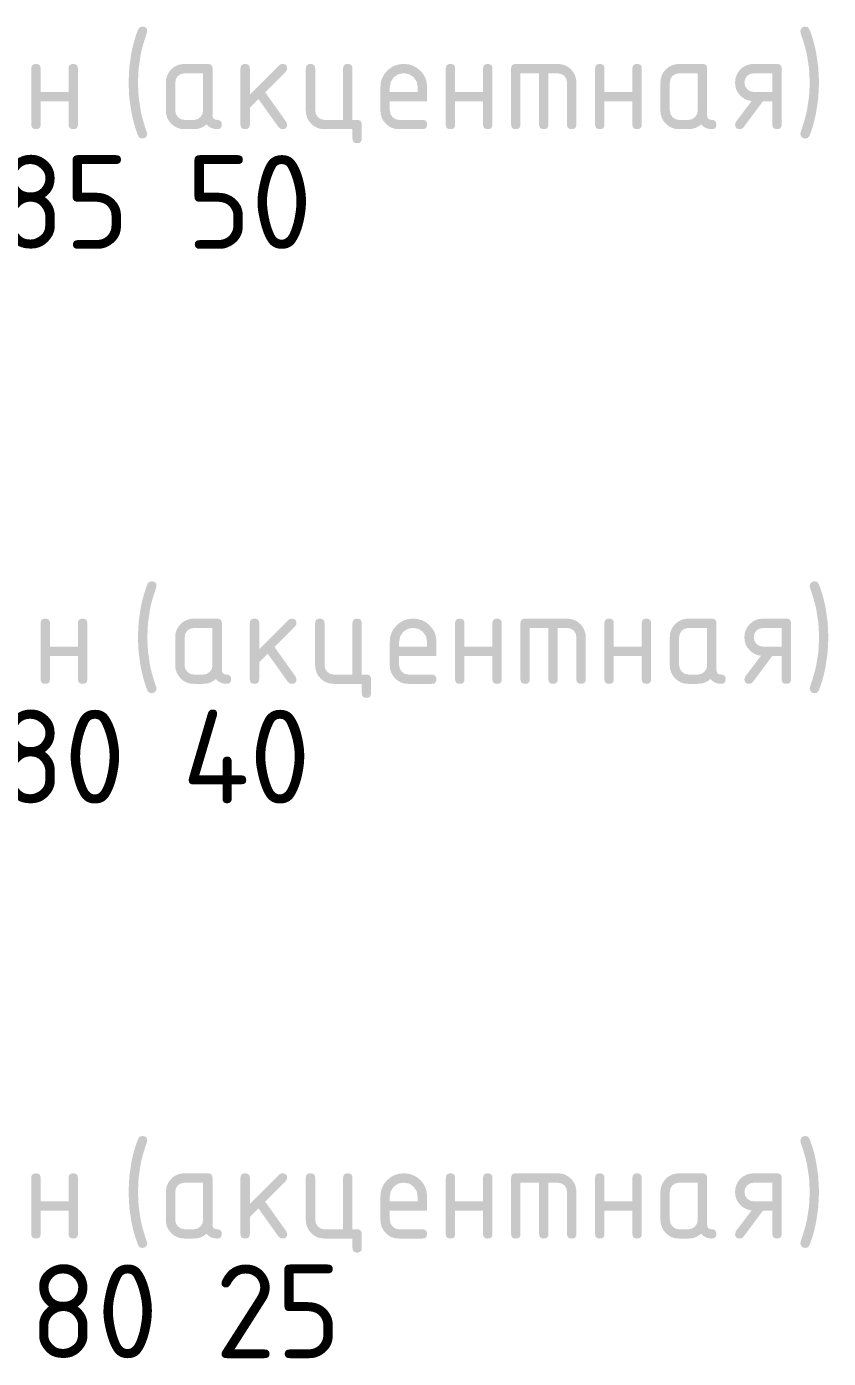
# Model space of a CAD drawing. Header units: millimetres. Extents: x 0 to 1189, y 0 to 841.
# Drawn here: x 1036.79 to 1062.83, y 566.24 to 609.45 of the extents above; entities that cross this region are included whole.
import ezdxf

# ---------------------------------------------------------------- set-up
doc = ezdxf.new("R2010")
doc.units = ezdxf.units.MM

msp = doc.modelspace()

# ---------------------------------------------------------------- hatches: boundary and pattern name
h = msp.add_hatch(color=7)
h.dxf.hatch_style = 2
h.paths.add_polyline_path([(1040.407595, 607.639239), (1040.42992, 607.182558), (1040.496892, 606.729183), (1040.528441, 606.582861), (1040.57234, 606.417264), (1040.628125, 606.231927), (1040.69533, 606.026383), (1040.708559, 605.971262), (1040.697741, 605.915245), (1040.661706, 605.865429), (1040.613543, 605.833045), (1040.555872, 605.822985), (1040.476015, 605.839315), (1040.424683, 605.890785), (1040.365212, 606.040681), (1040.307757, 606.217242), (1040.252678, 606.420055), (1040.200339, 606.648706), (1040.127785, 607.140665), (1040.102773, 607.639239), (1040.127785, 608.137607), (1040.200339, 608.629773), (1040.252678, 608.858278), (1040.307757, 609.060479), (1040.365212, 609.235705), (1040.424683, 609.383285), (1040.476015, 609.43813), (1040.555872, 609.454943), (1040.622518, 609.445434), (1040.67025, 609.416909), (1040.698964, 609.369366), (1040.708559, 609.302807), (1040.69533, 609.247686), (1040.628125, 609.044614), (1040.57234, 608.860457), (1040.528441, 608.695316), (1040.496892, 608.549296), (1040.42992, 608.095921)])
h = msp.add_hatch(color=7)
h.dxf.hatch_style = 2
h.paths.add_polyline_path([(1062.223815, 607.639239), (1062.201009, 608.095921), (1062.13066, 608.549296), (1062.099043, 608.688185), (1062.054661, 608.850948), (1061.997567, 609.037483), (1061.927813, 609.247686), (1061.918993, 609.302807), (1061.931258, 609.362683), (1061.965847, 609.41305), (1062.015663, 609.444952), (1062.07168, 609.454943), (1062.154638, 609.43813), (1062.202869, 609.383285), (1062.263968, 609.235705), (1062.321243, 609.060479), (1062.375417, 608.858278), (1062.427214, 608.629773), (1062.499768, 608.137607), (1062.524779, 607.639239), (1062.499768, 607.140665), (1062.427214, 606.648706), (1062.375417, 606.420055), (1062.321243, 606.217242), (1062.263968, 606.040681), (1062.202869, 605.890785), (1062.154638, 605.839315), (1062.07168, 605.822985), (1062.01711, 605.833045), (1061.965847, 605.865429), (1061.931258, 605.916692), (1061.918993, 605.971262), (1061.927813, 606.026383), (1061.997567, 606.239058), (1062.054661, 606.426772), (1062.099043, 606.589993), (1062.13066, 606.729183), (1062.201009, 607.182558)])
h = msp.add_hatch(color=7)
h.dxf.hatch_style = 2
h.paths.add_polyline_path([(1037.249027, 607.034005), (1037.249027, 606.276084), (1037.239518, 606.209895), (1037.210993, 606.163705), (1037.163451, 606.136635), (1037.096892, 606.127807), (1037.030014, 606.136635), (1036.982308, 606.163705), (1036.953722, 606.209895), (1036.944205, 606.276084), (1036.944205, 608.096197), (1036.953722, 608.160525), (1036.982308, 608.206922), (1037.030014, 608.235026), (1037.096892, 608.244474), (1037.163451, 608.235026), (1037.210993, 608.206922), (1037.239518, 608.160525), (1037.249027, 608.096197), (1037.249027, 607.338276), (1038.155225, 607.338276), (1038.155225, 608.096197), (1038.164733, 608.160525), (1038.193259, 608.206922), (1038.240801, 608.235026), (1038.30736, 608.244474), (1038.374238, 608.235026), (1038.421944, 608.206922), (1038.45053, 608.160525), (1038.460047, 608.096197), (1038.460047, 606.276084), (1038.45053, 606.209895), (1038.421944, 606.163705), (1038.374238, 606.136635), (1038.30736, 606.127807), (1038.240801, 606.136635), (1038.193259, 606.163705), (1038.164733, 606.209895), (1038.155225, 606.276084), (1038.155225, 607.034005)])
h = msp.add_hatch(color=7)
h.paths.add_polyline_path([(1042.525104, 607.939652), (1041.91987, 607.939652), (1041.802116, 607.917879), (1041.703793, 607.854765), (1041.640679, 607.75651), (1041.618906, 607.639239), (1041.618906, 606.733041), (1041.64123, 606.617424), (1041.708203, 606.517516), (1041.805975, 606.450544), (1041.91987, 606.428219), (1042.22414, 606.428219), (1042.339689, 606.450544), (1042.435807, 606.517516), (1042.50278, 606.61577), (1042.525104, 606.733041)])
h.paths.add_polyline_path([(1043.130338, 606.276084), (1043.12089, 606.209895), (1043.092787, 606.163705), (1043.04639, 606.136635), (1042.982061, 606.127807), (1042.879665, 606.137384), (1042.787965, 606.166392), (1042.706497, 606.215244), (1042.634796, 606.284352), (1042.545129, 606.215244), (1042.447038, 606.166392), (1042.340163, 606.137384), (1042.22414, 606.127807), (1041.91987, 606.127807), (1041.797457, 606.138272), (1041.685121, 606.170182), (1041.583224, 606.224313), (1041.492127, 606.30144), (1041.41431, 606.394457), (1041.358664, 606.49657), (1041.325238, 606.609018), (1041.314084, 606.733041), (1041.314084, 607.639239), (1041.325238, 607.761402), (1041.358664, 607.874057), (1041.41431, 607.977203), (1041.492127, 608.070841), (1041.583224, 608.146108), (1041.685121, 608.200445), (1041.797457, 608.233389), (1041.91987, 608.244474), (1042.677239, 608.244474), (1042.744117, 608.235026), (1042.791823, 608.206922), (1042.820409, 608.160525), (1042.829926, 608.096197), (1042.829926, 606.580906), (1042.839435, 606.514028), (1042.86796, 606.466322), (1042.915502, 606.437737), (1042.982061, 606.428219), (1043.04639, 606.418711), (1043.092787, 606.390186), (1043.12089, 606.342643)])
h = msp.add_hatch(color=7)
h.dxf.hatch_style = 2
h.paths.add_polyline_path([(1044.041518, 607.24953), (1044.994018, 608.20203), (1045.040526, 608.234414), (1045.099851, 608.244474), (1045.166729, 608.235026), (1045.214435, 608.206922), (1045.243021, 608.160525), (1045.252538, 608.096197), (1045.240273, 608.038526), (1045.205684, 607.990364), (1044.540919, 607.321739), (1045.222772, 606.36483), (1045.252538, 606.276084), (1045.243021, 606.209895), (1045.214435, 606.163705), (1045.166729, 606.136635), (1045.099851, 606.127807), (1045.026953, 606.143586), (1044.973072, 606.191197), (1044.320984, 607.105663), (1044.041518, 606.822338), (1044.041518, 606.276084), (1044.032009, 606.209895), (1044.003484, 606.163705), (1043.955942, 606.136635), (1043.889382, 606.127807), (1043.822504, 606.136635), (1043.774798, 606.163705), (1043.746213, 606.209895), (1043.736696, 606.276084), (1043.736696, 608.096197), (1043.746213, 608.160525), (1043.774798, 608.206922), (1043.822504, 608.235026), (1043.889382, 608.244474), (1043.955942, 608.235026), (1044.003484, 608.206922), (1044.032009, 608.160525), (1044.041518, 608.096197)])
h = msp.add_hatch(color=7)
h.dxf.hatch_style = 2
h.paths.add_polyline_path([(1047.526577, 606.428219), (1047.590906, 606.418771), (1047.637302, 606.390668), (1047.665406, 606.344271), (1047.674854, 606.279943), (1047.674854, 605.822985), (1047.665406, 605.756426), (1047.637302, 605.708883), (1047.590906, 605.680358), (1047.526577, 605.67085), (1047.460018, 605.680358), (1047.412476, 605.708883), (1047.38395, 605.756426), (1047.374442, 605.822985), (1047.374442, 606.127807), (1046.464385, 606.127807), (1046.341972, 606.138272), (1046.229636, 606.170182), (1046.127739, 606.224313), (1046.036642, 606.30144), (1045.958826, 606.395078), (1045.903179, 606.498224), (1045.869753, 606.610878), (1045.8586, 606.733041), (1045.8586, 608.096197), (1045.868117, 608.160525), (1045.896702, 608.206922), (1045.944408, 608.235026), (1046.011286, 608.244474), (1046.077846, 608.235026), (1046.125388, 608.206922), (1046.153913, 608.160525), (1046.163422, 608.096197), (1046.163422, 606.733041), (1046.185746, 606.617424), (1046.252719, 606.517516), (1046.35049, 606.450544), (1046.464385, 606.428219), (1047.06962, 606.428219), (1047.06962, 608.096197), (1047.079128, 608.160525), (1047.107653, 608.206922), (1047.155196, 608.235026), (1047.221755, 608.244474), (1047.288633, 608.235026), (1047.336339, 608.206922), (1047.364925, 608.160525), (1047.374442, 608.096197), (1047.374442, 606.428219)])
h = msp.add_hatch(color=7)
h.paths.add_polyline_path([(1049.039132, 607.944061), (1048.864121, 607.911746), (1048.717223, 607.812872), (1048.618348, 607.665973), (1048.586033, 607.490962), (1048.586033, 607.338276), (1049.492231, 607.338276), (1049.492231, 607.490962), (1049.459916, 607.665973), (1049.361042, 607.812872), (1049.214143, 607.911746)])
h.paths.add_polyline_path([(1048.586033, 607.034005), (1048.586033, 606.733041), (1048.608358, 606.617424), (1048.67533, 606.517516), (1048.773102, 606.450544), (1048.886997, 606.428219), (1049.644367, 606.428219), (1049.711245, 606.418711), (1049.75895, 606.390186), (1049.787536, 606.342643), (1049.797053, 606.276084), (1049.787536, 606.209895), (1049.75895, 606.163705), (1049.711245, 606.136635), (1049.644367, 606.127807), (1048.886997, 606.127807), (1048.764584, 606.138272), (1048.652248, 606.170182), (1048.550351, 606.224313), (1048.459254, 606.30144), (1048.381438, 606.394457), (1048.325791, 606.49657), (1048.292365, 606.609018), (1048.281211, 606.733041), (1048.281211, 607.486553), (1048.294811, 607.639059), (1048.33585, 607.779317), (1048.404692, 607.90769), (1048.501697, 608.024539), (1048.618228, 608.121225), (1048.746437, 608.189903), (1048.886635, 608.230883), (1049.039132, 608.244474), (1049.191629, 608.230943), (1049.331828, 608.190386), (1049.460037, 608.122853), (1049.576567, 608.028397), (1049.673572, 607.911867), (1049.742414, 607.783658), (1049.783454, 607.64346), (1049.797053, 607.490962), (1049.797053, 607.034005)])
h = msp.add_hatch(color=7)
h.dxf.hatch_style = 2
h.paths.add_polyline_path([(1050.707937, 607.034005), (1050.707937, 606.276084), (1050.698429, 606.209895), (1050.669903, 606.163705), (1050.622361, 606.136635), (1050.555802, 606.127807), (1050.488924, 606.136635), (1050.441218, 606.163705), (1050.412632, 606.209895), (1050.403115, 606.276084), (1050.403115, 608.096197), (1050.412632, 608.160525), (1050.441218, 608.206922), (1050.488924, 608.235026), (1050.555802, 608.244474), (1050.622361, 608.235026), (1050.669903, 608.206922), (1050.698429, 608.160525), (1050.707937, 608.096197), (1050.707937, 607.338276), (1051.614135, 607.338276), (1051.614135, 608.096197), (1051.623644, 608.160525), (1051.652169, 608.206922), (1051.699711, 608.235026), (1051.766271, 608.244474), (1051.833149, 608.235026), (1051.880855, 608.206922), (1051.90944, 608.160525), (1051.918957, 608.096197), (1051.918957, 606.276084), (1051.90944, 606.209895), (1051.880855, 606.163705), (1051.833149, 606.136635), (1051.766271, 606.127807), (1051.699711, 606.136635), (1051.652169, 606.163705), (1051.623644, 606.209895), (1051.614135, 606.276084), (1051.614135, 607.034005)])
h = msp.add_hatch(color=7)
h.dxf.hatch_style = 2
h.paths.add_polyline_path([(1052.677706, 608.244474), (1054.040861, 608.244474), (1054.162335, 608.233389), (1054.273474, 608.200445), (1054.375104, 608.146108), (1054.468053, 608.070841), (1054.545869, 607.977203), (1054.601516, 607.874057), (1054.634942, 607.761402), (1054.646096, 607.639239), (1054.646096, 606.276084), (1054.636579, 606.209895), (1054.607993, 606.163705), (1054.560287, 606.136635), (1054.493409, 606.127807), (1054.42685, 606.136635), (1054.379307, 606.163705), (1054.350782, 606.209895), (1054.341274, 606.276084), (1054.341274, 607.639239), (1054.319501, 607.75651), (1054.256386, 607.854765), (1054.158132, 607.919532), (1054.040861, 607.939652), (1053.736039, 607.939652), (1053.736039, 606.276084), (1053.726522, 606.209895), (1053.697936, 606.163705), (1053.650231, 606.136635), (1053.583353, 606.127807), (1053.519257, 606.136635), (1053.472834, 606.163705), (1053.444601, 606.209895), (1053.435076, 606.276084), (1053.435076, 607.939652), (1052.829841, 607.939652), (1052.829841, 606.276084), (1052.820333, 606.209895), (1052.791807, 606.163705), (1052.744265, 606.136635), (1052.677706, 606.127807), (1052.610828, 606.136635), (1052.563122, 606.163705), (1052.534536, 606.209895), (1052.525019, 606.276084), (1052.525019, 608.096197), (1052.534536, 608.160525), (1052.563122, 608.206922), (1052.610828, 608.235026)])
h = msp.add_hatch(color=7)
h.dxf.hatch_style = 2
h.paths.add_polyline_path([(1055.557396, 607.034005), (1055.557396, 606.276084), (1055.547887, 606.209895), (1055.519362, 606.163705), (1055.47182, 606.136635), (1055.40526, 606.127807), (1055.338382, 606.136635), (1055.290677, 606.163705), (1055.262091, 606.209895), (1055.252574, 606.276084), (1055.252574, 608.096197), (1055.262091, 608.160525), (1055.290677, 608.206922), (1055.338382, 608.235026), (1055.40526, 608.244474), (1055.47182, 608.235026), (1055.519362, 608.206922), (1055.547887, 608.160525), (1055.557396, 608.096197), (1055.557396, 607.338276), (1056.463594, 607.338276), (1056.463594, 608.096197), (1056.473102, 608.160525), (1056.501628, 608.206922), (1056.54917, 608.235026), (1056.615729, 608.244474), (1056.682607, 608.235026), (1056.730313, 608.206922), (1056.758899, 608.160525), (1056.768416, 608.096197), (1056.768416, 606.276084), (1056.758899, 606.209895), (1056.730313, 606.163705), (1056.682607, 606.136635), (1056.615729, 606.127807), (1056.54917, 606.136635), (1056.501628, 606.163705), (1056.473102, 606.209895), (1056.463594, 606.276084), (1056.463594, 607.034005)])
h = msp.add_hatch(color=7)
h.paths.add_polyline_path([(1058.585498, 607.939652), (1057.980263, 607.939652), (1057.86251, 607.917879), (1057.764187, 607.854765), (1057.701073, 607.75651), (1057.6793, 607.639239), (1057.6793, 606.733041), (1057.701624, 606.617424), (1057.768597, 606.517516), (1057.866369, 606.450544), (1057.980263, 606.428219), (1058.284534, 606.428219), (1058.400083, 606.450544), (1058.496201, 606.517516), (1058.563174, 606.61577), (1058.585498, 606.733041)])
h.paths.add_polyline_path([(1059.190732, 606.276084), (1059.181284, 606.209895), (1059.153181, 606.163705), (1059.106784, 606.136635), (1059.042455, 606.127807), (1058.940058, 606.137384), (1058.848359, 606.166392), (1058.766891, 606.215244), (1058.69519, 606.284352), (1058.605522, 606.215244), (1058.507432, 606.166392), (1058.400556, 606.137384), (1058.284534, 606.127807), (1057.980263, 606.127807), (1057.857851, 606.138272), (1057.745515, 606.170182), (1057.643617, 606.224313), (1057.55252, 606.30144), (1057.474704, 606.394457), (1057.419057, 606.49657), (1057.385631, 606.609018), (1057.374478, 606.733041), (1057.374478, 607.639239), (1057.385631, 607.761402), (1057.419057, 607.874057), (1057.474704, 607.977203), (1057.55252, 608.070841), (1057.643617, 608.146108), (1057.745515, 608.200445), (1057.857851, 608.233389), (1057.980263, 608.244474), (1058.737633, 608.244474), (1058.804511, 608.235026), (1058.852217, 608.206922), (1058.880803, 608.160525), (1058.89032, 608.096197), (1058.89032, 606.580906), (1058.899828, 606.514028), (1058.928354, 606.466322), (1058.975896, 606.437737), (1059.042455, 606.428219), (1059.106784, 606.418711), (1059.153181, 606.390186), (1059.181284, 606.342643)])
h = msp.add_hatch(color=7)
h.paths.add_polyline_path([(1060.335075, 607.037864), (1060.22472, 607.061979), (1060.123202, 607.102631), (1060.031296, 607.160647), (1059.949776, 607.236852), (1059.882898, 607.32608), (1059.835192, 607.422336), (1059.806606, 607.526447), (1059.797089, 607.639239), (1059.808243, 607.761402), (1059.841669, 607.874057), (1059.897316, 607.977203), (1059.975132, 608.070841), (1060.066229, 608.146108), (1060.168126, 608.200445), (1060.280462, 608.233389), (1060.402875, 608.244474), (1061.160245, 608.244474), (1061.227123, 608.235026), (1061.274829, 608.206922), (1061.303414, 608.160525), (1061.312931, 608.096197), (1061.312931, 606.276084), (1061.303414, 606.209895), (1061.274829, 606.163705), (1061.227123, 606.136635), (1061.160245, 606.127807), (1061.093686, 606.136635), (1061.046143, 606.163705), (1061.017618, 606.209895), (1061.008109, 606.276084), (1061.008109, 607.034005), (1060.703287, 607.034005), (1060.072146, 606.187338), (1060.017369, 606.141656), (1059.949776, 606.127807), (1059.882898, 606.136635), (1059.835192, 606.163705), (1059.806606, 606.209895), (1059.797089, 606.276084), (1059.826855, 606.369239)])
h.paths.add_polyline_path([(1060.101911, 607.639239), (1060.124236, 607.52314), (1060.191208, 607.423163), (1060.28898, 607.356673), (1060.402875, 607.334417), (1061.008109, 607.334417), (1061.008109, 607.939652), (1060.402875, 607.939652), (1060.285122, 607.917879), (1060.186799, 607.854765), (1060.123684, 607.75651)])
h = msp.add_hatch(color=7)
h.dxf.hatch_style = 2
h.paths.add_polyline_path([(1040.710597, 589.63942), (1040.732921, 589.182738), (1040.799894, 588.729364), (1040.831442, 588.583042), (1040.875341, 588.417445), (1040.931126, 588.232107), (1040.998331, 588.026564), (1041.01156, 587.971443), (1041.000743, 587.915425), (1040.964707, 587.865609), (1040.916545, 587.833225), (1040.858874, 587.823166), (1040.779017, 587.839495), (1040.727685, 587.890965), (1040.668214, 588.040861), (1040.610758, 588.217422), (1040.55568, 588.420235), (1040.50334, 588.648886), (1040.430786, 589.140846), (1040.405775, 589.63942), (1040.430786, 590.137788), (1040.50334, 590.629954), (1040.55568, 590.858458), (1040.610758, 591.06066), (1040.668214, 591.235886), (1040.727685, 591.383465), (1040.779017, 591.438311), (1040.858874, 591.455123), (1040.925519, 591.445615), (1040.973251, 591.417089), (1041.001966, 591.369547), (1041.01156, 591.302988), (1040.998331, 591.247866), (1040.931126, 591.044795), (1040.875341, 590.860637), (1040.831442, 590.695497), (1040.799894, 590.549476), (1040.732921, 590.096102)])
h = msp.add_hatch(color=7)
h.dxf.hatch_style = 2
h.paths.add_polyline_path([(1062.527195, 589.63942), (1062.504389, 590.096102), (1062.43404, 590.549476), (1062.402422, 590.688365), (1062.358041, 590.851129), (1062.300947, 591.037664), (1062.231193, 591.247866), (1062.222373, 591.302988), (1062.234638, 591.362863), (1062.269226, 591.413231), (1062.319042, 591.445132), (1062.37506, 591.455123), (1062.458018, 591.438311), (1062.506249, 591.383465), (1062.567348, 591.235886), (1062.624622, 591.06066), (1062.678797, 590.858458), (1062.730594, 590.629954), (1062.803147, 590.137788), (1062.828159, 589.63942), (1062.803147, 589.140846), (1062.730594, 588.648886), (1062.678797, 588.420235), (1062.624622, 588.217422), (1062.567348, 588.040861), (1062.506249, 587.890965), (1062.458018, 587.839495), (1062.37506, 587.823166), (1062.320489, 587.833225), (1062.269226, 587.865609), (1062.234638, 587.916872), (1062.222373, 587.971443), (1062.231193, 588.026564), (1062.300947, 588.239238), (1062.358041, 588.426953), (1062.402422, 588.590173), (1062.43404, 588.729364), (1062.504389, 589.182738)])
h = msp.add_hatch(color=7)
h.dxf.hatch_style = 2
h.paths.add_polyline_path([(1037.552142, 589.034186), (1037.552142, 588.276265), (1037.542633, 588.210076), (1037.514108, 588.163886), (1037.466566, 588.136816), (1037.400006, 588.127988), (1037.333129, 588.136816), (1037.285423, 588.163886), (1037.256837, 588.210076), (1037.24732, 588.276265), (1037.24732, 590.096377), (1037.256837, 590.160706), (1037.285423, 590.207103), (1037.333129, 590.235206), (1037.400006, 590.244654), (1037.466566, 590.235206), (1037.514108, 590.207103), (1037.542633, 590.160706), (1037.552142, 590.096377), (1037.552142, 589.338456), (1038.45834, 589.338456), (1038.45834, 590.096377), (1038.467848, 590.160706), (1038.496374, 590.207103), (1038.543916, 590.235206), (1038.610475, 590.244654), (1038.677353, 590.235206), (1038.725059, 590.207103), (1038.753645, 590.160706), (1038.763162, 590.096377), (1038.763162, 588.276265), (1038.753645, 588.210076), (1038.725059, 588.163886), (1038.677353, 588.136816), (1038.610475, 588.127988), (1038.543916, 588.136816), (1038.496374, 588.163886), (1038.467848, 588.210076), (1038.45834, 588.276265), (1038.45834, 589.034186)])
h = msp.add_hatch(color=7)
h.paths.add_polyline_path([(1042.828143, 589.939832), (1042.222909, 589.939832), (1042.105156, 589.918059), (1042.006833, 589.854945), (1041.943718, 589.756691), (1041.921945, 589.63942), (1041.921945, 588.733222), (1041.94427, 588.617605), (1042.011242, 588.517697), (1042.109014, 588.450724), (1042.222909, 588.4284), (1042.52718, 588.4284), (1042.642728, 588.450724), (1042.738846, 588.517697), (1042.805819, 588.615951), (1042.828143, 588.733222)])
h.paths.add_polyline_path([(1043.433378, 588.276265), (1043.42393, 588.210076), (1043.395826, 588.163886), (1043.349429, 588.136816), (1043.285101, 588.127988), (1043.182704, 588.137565), (1043.091004, 588.166573), (1043.009536, 588.215424), (1042.937835, 588.284533), (1042.848168, 588.215424), (1042.750077, 588.166573), (1042.643202, 588.137565), (1042.52718, 588.127988), (1042.222909, 588.127988), (1042.100496, 588.138452), (1041.98816, 588.170362), (1041.886263, 588.224493), (1041.795166, 588.301621), (1041.71735, 588.394638), (1041.661703, 588.496751), (1041.628277, 588.609199), (1041.617123, 588.733222), (1041.617123, 589.63942), (1041.628277, 589.761583), (1041.661703, 589.874238), (1041.71735, 589.977384), (1041.795166, 590.071022), (1041.886263, 590.146288), (1041.98816, 590.200626), (1042.100496, 590.23357), (1042.222909, 590.244654), (1042.980279, 590.244654), (1043.047157, 590.235206), (1043.094863, 590.207103), (1043.123448, 590.160706), (1043.132965, 590.096377), (1043.132965, 588.581087), (1043.142474, 588.514209), (1043.170999, 588.466503), (1043.218542, 588.437917), (1043.285101, 588.4284), (1043.349429, 588.418892), (1043.395826, 588.390366), (1043.42393, 588.342824)])
h = msp.add_hatch(color=7)
h.dxf.hatch_style = 2
h.paths.add_polyline_path([(1044.344595, 589.249711), (1045.297095, 590.202211), (1045.343604, 590.234595), (1045.402928, 590.244654), (1045.469806, 590.235206), (1045.517512, 590.207103), (1045.546098, 590.160706), (1045.555615, 590.096377), (1045.54335, 590.038707), (1045.508761, 589.990544), (1044.843996, 589.32192), (1045.525849, 588.36501), (1045.555615, 588.276265), (1045.546098, 588.210076), (1045.517512, 588.163886), (1045.469806, 588.136816), (1045.402928, 588.127988), (1045.33003, 588.143766), (1045.276149, 588.191377), (1044.624061, 589.105844), (1044.344595, 588.822519), (1044.344595, 588.276265), (1044.335086, 588.210076), (1044.306561, 588.163886), (1044.259019, 588.136816), (1044.192459, 588.127988), (1044.125581, 588.136816), (1044.077876, 588.163886), (1044.04929, 588.210076), (1044.039773, 588.276265), (1044.039773, 590.096377), (1044.04929, 590.160706), (1044.077876, 590.207103), (1044.125581, 590.235206), (1044.192459, 590.244654), (1044.259019, 590.235206), (1044.306561, 590.207103), (1044.335086, 590.160706), (1044.344595, 590.096377)])
h = msp.add_hatch(color=7)
h.dxf.hatch_style = 2
h.paths.add_polyline_path([(1047.829692, 588.4284), (1047.894021, 588.418952), (1047.940417, 588.390848), (1047.968521, 588.344452), (1047.977969, 588.280123), (1047.977969, 587.823166), (1047.968521, 587.756606), (1047.940417, 587.709064), (1047.894021, 587.680539), (1047.829692, 587.67103), (1047.763133, 587.680539), (1047.71559, 587.709064), (1047.687065, 587.756606), (1047.677557, 587.823166), (1047.677557, 588.127988), (1046.7675, 588.127988), (1046.645087, 588.138452), (1046.532751, 588.170362), (1046.430854, 588.224493), (1046.339757, 588.301621), (1046.261941, 588.395258), (1046.206294, 588.498404), (1046.172868, 588.611059), (1046.161715, 588.733222), (1046.161715, 590.096377), (1046.171232, 590.160706), (1046.199817, 590.207103), (1046.247523, 590.235206), (1046.314401, 590.244654), (1046.38096, 590.235206), (1046.428503, 590.207103), (1046.457028, 590.160706), (1046.466537, 590.096377), (1046.466537, 588.733222), (1046.488861, 588.617605), (1046.555834, 588.517697), (1046.653605, 588.450724), (1046.7675, 588.4284), (1047.372735, 588.4284), (1047.372735, 590.096377), (1047.382243, 590.160706), (1047.410768, 590.207103), (1047.458311, 590.235206), (1047.52487, 590.244654), (1047.591748, 590.235206), (1047.639454, 590.207103), (1047.66804, 590.160706), (1047.677557, 590.096377), (1047.677557, 588.4284)])
h = msp.add_hatch(color=7)
h.paths.add_polyline_path([(1049.342285, 589.944242), (1049.167274, 589.911927), (1049.020375, 589.813053), (1048.921501, 589.666154), (1048.889186, 589.491143), (1048.889186, 589.338456), (1049.795384, 589.338456), (1049.795384, 589.491143), (1049.763069, 589.666154), (1049.664195, 589.813053), (1049.517296, 589.911927)])
h.paths.add_polyline_path([(1048.889186, 589.034186), (1048.889186, 588.733222), (1048.91151, 588.617605), (1048.978483, 588.517697), (1049.076255, 588.450724), (1049.19015, 588.4284), (1049.947519, 588.4284), (1050.014397, 588.418892), (1050.062103, 588.390366), (1050.090689, 588.342824), (1050.100206, 588.276265), (1050.090689, 588.210076), (1050.062103, 588.163886), (1050.014397, 588.136816), (1049.947519, 588.127988), (1049.19015, 588.127988), (1049.067737, 588.138452), (1048.955401, 588.170362), (1048.853503, 588.224493), (1048.762407, 588.301621), (1048.68459, 588.394638), (1048.628944, 588.496751), (1048.595518, 588.609199), (1048.584364, 588.733222), (1048.584364, 589.486733), (1048.597964, 589.639239), (1048.639003, 589.779498), (1048.707845, 589.90787), (1048.80485, 590.024719), (1048.92138, 590.121406), (1049.04959, 590.190084), (1049.189788, 590.231063), (1049.342285, 590.244654), (1049.494782, 590.231124), (1049.63498, 590.190566), (1049.76319, 590.123034), (1049.87972, 590.028578), (1049.976725, 589.912048), (1050.045567, 589.783838), (1050.086607, 589.64364), (1050.100206, 589.491143), (1050.100206, 589.034186)])
h = msp.add_hatch(color=7)
h.dxf.hatch_style = 2
h.paths.add_polyline_path([(1051.011128, 589.034186), (1051.011128, 588.276265), (1051.001619, 588.210076), (1050.973094, 588.163886), (1050.925552, 588.136816), (1050.858992, 588.127988), (1050.792115, 588.136816), (1050.744409, 588.163886), (1050.715823, 588.210076), (1050.706306, 588.276265), (1050.706306, 590.096377), (1050.715823, 590.160706), (1050.744409, 590.207103), (1050.792115, 590.235206), (1050.858992, 590.244654), (1050.925552, 590.235206), (1050.973094, 590.207103), (1051.001619, 590.160706), (1051.011128, 590.096377), (1051.011128, 589.338456), (1051.917326, 589.338456), (1051.917326, 590.096377), (1051.926834, 590.160706), (1051.95536, 590.207103), (1052.002902, 590.235206), (1052.069461, 590.244654), (1052.136339, 590.235206), (1052.184045, 590.207103), (1052.212631, 590.160706), (1052.222148, 590.096377), (1052.222148, 588.276265), (1052.212631, 588.210076), (1052.184045, 588.163886), (1052.136339, 588.136816), (1052.069461, 588.127988), (1052.002902, 588.136816), (1051.95536, 588.163886), (1051.926834, 588.210076), (1051.917326, 588.276265), (1051.917326, 589.034186)])
h = msp.add_hatch(color=7)
h.dxf.hatch_style = 2
h.paths.add_polyline_path([(1052.980934, 590.244654), (1054.34409, 590.244654), (1054.465564, 590.23357), (1054.576703, 590.200626), (1054.678333, 590.146288), (1054.771282, 590.071022), (1054.849098, 589.977384), (1054.904745, 589.874238), (1054.938171, 589.761583), (1054.949324, 589.63942), (1054.949324, 588.276265), (1054.939807, 588.210076), (1054.911221, 588.163886), (1054.863515, 588.136816), (1054.796637, 588.127988), (1054.730078, 588.136816), (1054.682536, 588.163886), (1054.65401, 588.210076), (1054.644502, 588.276265), (1054.644502, 589.63942), (1054.622729, 589.756691), (1054.559615, 589.854945), (1054.461361, 589.919713), (1054.34409, 589.939832), (1054.039268, 589.939832), (1054.039268, 588.276265), (1054.029751, 588.210076), (1054.001165, 588.163886), (1053.953459, 588.136816), (1053.886581, 588.127988), (1053.822485, 588.136816), (1053.776062, 588.163886), (1053.74783, 588.210076), (1053.738304, 588.276265), (1053.738304, 589.939832), (1053.13307, 589.939832), (1053.13307, 588.276265), (1053.123561, 588.210076), (1053.095036, 588.163886), (1053.047494, 588.136816), (1052.980934, 588.127988), (1052.914056, 588.136816), (1052.86635, 588.163886), (1052.837765, 588.210076), (1052.828248, 588.276265), (1052.828248, 590.096377), (1052.837765, 590.160706), (1052.86635, 590.207103), (1052.914056, 590.235206)])
h = msp.add_hatch(color=7)
h.dxf.hatch_style = 2
h.paths.add_polyline_path([(1055.860662, 589.034186), (1055.860662, 588.276265), (1055.851154, 588.210076), (1055.822628, 588.163886), (1055.775086, 588.136816), (1055.708527, 588.127988), (1055.641649, 588.136816), (1055.593943, 588.163886), (1055.565357, 588.210076), (1055.55584, 588.276265), (1055.55584, 590.096377), (1055.565357, 590.160706), (1055.593943, 590.207103), (1055.641649, 590.235206), (1055.708527, 590.244654), (1055.775086, 590.235206), (1055.822628, 590.207103), (1055.851154, 590.160706), (1055.860662, 590.096377), (1055.860662, 589.338456), (1056.76686, 589.338456), (1056.76686, 590.096377), (1056.776368, 590.160706), (1056.804894, 590.207103), (1056.852436, 590.235206), (1056.918995, 590.244654), (1056.985873, 590.235206), (1057.033579, 590.207103), (1057.062165, 590.160706), (1057.071682, 590.096377), (1057.071682, 588.276265), (1057.062165, 588.210076), (1057.033579, 588.163886), (1056.985873, 588.136816), (1056.918995, 588.127988), (1056.852436, 588.136816), (1056.804894, 588.163886), (1056.776368, 588.210076), (1056.76686, 588.276265), (1056.76686, 589.034186)])
h = msp.add_hatch(color=7)
h.paths.add_polyline_path([(1058.888802, 589.939832), (1058.283567, 589.939832), (1058.165814, 589.918059), (1058.067491, 589.854945), (1058.004377, 589.756691), (1057.982604, 589.63942), (1057.982604, 588.733222), (1058.004928, 588.617605), (1058.071901, 588.517697), (1058.169673, 588.450724), (1058.283567, 588.4284), (1058.587838, 588.4284), (1058.703387, 588.450724), (1058.799505, 588.517697), (1058.866478, 588.615951), (1058.888802, 588.733222)])
h.paths.add_polyline_path([(1059.494036, 588.276265), (1059.484588, 588.210076), (1059.456485, 588.163886), (1059.410088, 588.136816), (1059.345759, 588.127988), (1059.243362, 588.137565), (1059.151663, 588.166573), (1059.070195, 588.215424), (1058.998494, 588.284533), (1058.908826, 588.215424), (1058.810736, 588.166573), (1058.70386, 588.137565), (1058.587838, 588.127988), (1058.283567, 588.127988), (1058.161155, 588.138452), (1058.048819, 588.170362), (1057.946921, 588.224493), (1057.855824, 588.301621), (1057.778008, 588.394638), (1057.722361, 588.496751), (1057.688935, 588.609199), (1057.677782, 588.733222), (1057.677782, 589.63942), (1057.688935, 589.761583), (1057.722361, 589.874238), (1057.778008, 589.977384), (1057.855824, 590.071022), (1057.946921, 590.146288), (1058.048819, 590.200626), (1058.161155, 590.23357), (1058.283567, 590.244654), (1059.040937, 590.244654), (1059.107815, 590.235206), (1059.155521, 590.207103), (1059.184107, 590.160706), (1059.193624, 590.096377), (1059.193624, 588.581087), (1059.203132, 588.514209), (1059.231658, 588.466503), (1059.2792, 588.437917), (1059.345759, 588.4284), (1059.410088, 588.418892), (1059.456485, 588.390366), (1059.484588, 588.342824)])
h = msp.add_hatch(color=7)
h.paths.add_polyline_path([(1060.638417, 589.038044), (1060.528062, 589.06216), (1060.426544, 589.102812), (1060.334637, 589.160827), (1060.253118, 589.237033), (1060.18624, 589.326261), (1060.138534, 589.422517), (1060.109948, 589.526628), (1060.100431, 589.63942), (1060.111585, 589.761583), (1060.145011, 589.874238), (1060.200658, 589.977384), (1060.278474, 590.071022), (1060.369571, 590.146288), (1060.471468, 590.200626), (1060.583804, 590.23357), (1060.706217, 590.244654), (1061.463587, 590.244654), (1061.530465, 590.235206), (1061.578171, 590.207103), (1061.606756, 590.160706), (1061.616273, 590.096377), (1061.616273, 588.276265), (1061.606756, 588.210076), (1061.578171, 588.163886), (1061.530465, 588.136816), (1061.463587, 588.127988), (1061.397027, 588.136816), (1061.349485, 588.163886), (1061.32096, 588.210076), (1061.311451, 588.276265), (1061.311451, 589.034186), (1061.006629, 589.034186), (1060.375488, 588.187519), (1060.320711, 588.141837), (1060.253118, 588.127988), (1060.18624, 588.136816), (1060.138534, 588.163886), (1060.109948, 588.210076), (1060.100431, 588.276265), (1060.130197, 588.36942)])
h.paths.add_polyline_path([(1060.405253, 589.63942), (1060.427578, 589.52332), (1060.49455, 589.423344), (1060.592322, 589.356853), (1060.706217, 589.334598), (1061.311451, 589.334598), (1061.311451, 589.939832), (1060.706217, 589.939832), (1060.588463, 589.918059), (1060.49014, 589.854945), (1060.427026, 589.756691)])
h = msp.add_hatch(color=7)
h.dxf.hatch_style = 2
h.paths.add_polyline_path([(1040.407595, 571.639248), (1040.42992, 571.182566), (1040.496892, 570.729191), (1040.528441, 570.58287), (1040.57234, 570.417272), (1040.628125, 570.231935), (1040.69533, 570.026392), (1040.708559, 569.97127), (1040.697741, 569.915253), (1040.661706, 569.865437), (1040.613543, 569.833053), (1040.555872, 569.822993), (1040.476015, 569.839323), (1040.424683, 569.890793), (1040.365212, 570.040689), (1040.307757, 570.21725), (1040.252678, 570.420063), (1040.200339, 570.648714), (1040.127785, 571.140674), (1040.102773, 571.639248), (1040.127785, 572.137615), (1040.200339, 572.629782), (1040.252678, 572.858286), (1040.307757, 573.060488), (1040.365212, 573.235714), (1040.424683, 573.383293), (1040.476015, 573.438139), (1040.555872, 573.454951), (1040.622518, 573.445442), (1040.67025, 573.416917), (1040.698964, 573.369375), (1040.708559, 573.302816), (1040.69533, 573.247694), (1040.628125, 573.044623), (1040.57234, 572.860465), (1040.528441, 572.695325), (1040.496892, 572.549304), (1040.42992, 572.09593)])
h = msp.add_hatch(color=7)
h.dxf.hatch_style = 2
h.paths.add_polyline_path([(1062.223815, 571.639248), (1062.201009, 572.09593), (1062.13066, 572.549304), (1062.099043, 572.688193), (1062.054661, 572.850957), (1061.997567, 573.037492), (1061.927813, 573.247694), (1061.918993, 573.302816), (1061.931258, 573.362691), (1061.965847, 573.413059), (1062.015663, 573.44496), (1062.07168, 573.454951), (1062.154638, 573.438139), (1062.202869, 573.383293), (1062.263968, 573.235714), (1062.321243, 573.060488), (1062.375417, 572.858286), (1062.427214, 572.629782), (1062.499768, 572.137615), (1062.524779, 571.639248), (1062.499768, 571.140674), (1062.427214, 570.648714), (1062.375417, 570.420063), (1062.321243, 570.21725), (1062.263968, 570.040689), (1062.202869, 569.890793), (1062.154638, 569.839323), (1062.07168, 569.822993), (1062.01711, 569.833053), (1061.965847, 569.865437), (1061.931258, 569.9167), (1061.918993, 569.97127), (1061.927813, 570.026392), (1061.997567, 570.239066), (1062.054661, 570.426781), (1062.099043, 570.590001), (1062.13066, 570.729191), (1062.201009, 571.182566)])
h = msp.add_hatch(color=7)
h.dxf.hatch_style = 2
h.paths.add_polyline_path([(1037.249027, 571.034013), (1037.249027, 570.276092), (1037.239518, 570.209904), (1037.210993, 570.163713), (1037.163451, 570.136644), (1037.096892, 570.127816), (1037.030014, 570.136644), (1036.982308, 570.163713), (1036.953722, 570.209904), (1036.944205, 570.276092), (1036.944205, 572.096205), (1036.953722, 572.160534), (1036.982308, 572.206931), (1037.030014, 572.235034), (1037.096892, 572.244482), (1037.163451, 572.235034), (1037.210993, 572.206931), (1037.239518, 572.160534), (1037.249027, 572.096205), (1037.249027, 571.338284), (1038.155225, 571.338284), (1038.155225, 572.096205), (1038.164733, 572.160534), (1038.193259, 572.206931), (1038.240801, 572.235034), (1038.30736, 572.244482), (1038.374238, 572.235034), (1038.421944, 572.206931), (1038.45053, 572.160534), (1038.460047, 572.096205), (1038.460047, 570.276092), (1038.45053, 570.209904), (1038.421944, 570.163713), (1038.374238, 570.136644), (1038.30736, 570.127816), (1038.240801, 570.136644), (1038.193259, 570.163713), (1038.164733, 570.209904), (1038.155225, 570.276092), (1038.155225, 571.034013)])
h = msp.add_hatch(color=7)
h.paths.add_polyline_path([(1042.525104, 571.93966), (1041.91987, 571.93966), (1041.802116, 571.917887), (1041.703793, 571.854773), (1041.640679, 571.756519), (1041.618906, 571.639248), (1041.618906, 570.73305), (1041.64123, 570.617433), (1041.708203, 570.517525), (1041.805975, 570.450552), (1041.91987, 570.428228), (1042.22414, 570.428228), (1042.339689, 570.450552), (1042.435807, 570.517525), (1042.50278, 570.615779), (1042.525104, 570.73305)])
h.paths.add_polyline_path([(1043.130338, 570.276092), (1043.12089, 570.209904), (1043.092787, 570.163713), (1043.04639, 570.136644), (1042.982061, 570.127816), (1042.879665, 570.137393), (1042.787965, 570.166401), (1042.706497, 570.215252), (1042.634796, 570.284361), (1042.545129, 570.215252), (1042.447038, 570.166401), (1042.340163, 570.137393), (1042.22414, 570.127816), (1041.91987, 570.127816), (1041.797457, 570.13828), (1041.685121, 570.17019), (1041.583224, 570.224321), (1041.492127, 570.301448), (1041.41431, 570.394466), (1041.358664, 570.496579), (1041.325238, 570.609026), (1041.314084, 570.73305), (1041.314084, 571.639248), (1041.325238, 571.761411), (1041.358664, 571.874066), (1041.41431, 571.977212), (1041.492127, 572.070849), (1041.583224, 572.146116), (1041.685121, 572.200454), (1041.797457, 572.233398), (1041.91987, 572.244482), (1042.677239, 572.244482), (1042.744117, 572.235034), (1042.791823, 572.206931), (1042.820409, 572.160534), (1042.829926, 572.096205), (1042.829926, 570.580914), (1042.839435, 570.514037), (1042.86796, 570.466331), (1042.915502, 570.437745), (1042.982061, 570.428228), (1043.04639, 570.418719), (1043.092787, 570.390194), (1043.12089, 570.342652)])
h = msp.add_hatch(color=7)
h.dxf.hatch_style = 2
h.paths.add_polyline_path([(1044.041518, 571.249539), (1044.994018, 572.202039), (1045.040526, 572.234423), (1045.099851, 572.244482), (1045.166729, 572.235034), (1045.214435, 572.206931), (1045.243021, 572.160534), (1045.252538, 572.096205), (1045.240273, 572.038534), (1045.205684, 571.990372), (1044.540919, 571.321748), (1045.222772, 570.364838), (1045.252538, 570.276092), (1045.243021, 570.209904), (1045.214435, 570.163713), (1045.166729, 570.136644), (1045.099851, 570.127816), (1045.026953, 570.143594), (1044.973072, 570.191205), (1044.320984, 571.105671), (1044.041518, 570.822347), (1044.041518, 570.276092), (1044.032009, 570.209904), (1044.003484, 570.163713), (1043.955942, 570.136644), (1043.889382, 570.127816), (1043.822504, 570.136644), (1043.774798, 570.163713), (1043.746213, 570.209904), (1043.736696, 570.276092), (1043.736696, 572.096205), (1043.746213, 572.160534), (1043.774798, 572.206931), (1043.822504, 572.235034), (1043.889382, 572.244482), (1043.955942, 572.235034), (1044.003484, 572.206931), (1044.032009, 572.160534), (1044.041518, 572.096205)])
h = msp.add_hatch(color=7)
h.dxf.hatch_style = 2
h.paths.add_polyline_path([(1047.526577, 570.428228), (1047.590906, 570.41878), (1047.637302, 570.390676), (1047.665406, 570.34428), (1047.674854, 570.279951), (1047.674854, 569.822993), (1047.665406, 569.756434), (1047.637302, 569.708892), (1047.590906, 569.680367), (1047.526577, 569.670858), (1047.460018, 569.680367), (1047.412476, 569.708892), (1047.38395, 569.756434), (1047.374442, 569.822993), (1047.374442, 570.127816), (1046.464385, 570.127816), (1046.341972, 570.13828), (1046.229636, 570.17019), (1046.127739, 570.224321), (1046.036642, 570.301448), (1045.958826, 570.395086), (1045.903179, 570.498232), (1045.869753, 570.610887), (1045.8586, 570.73305), (1045.8586, 572.096205), (1045.868117, 572.160534), (1045.896702, 572.206931), (1045.944408, 572.235034), (1046.011286, 572.244482), (1046.077846, 572.235034), (1046.125388, 572.206931), (1046.153913, 572.160534), (1046.163422, 572.096205), (1046.163422, 570.73305), (1046.185746, 570.617433), (1046.252719, 570.517525), (1046.35049, 570.450552), (1046.464385, 570.428228), (1047.06962, 570.428228), (1047.06962, 572.096205), (1047.079128, 572.160534), (1047.107653, 572.206931), (1047.155196, 572.235034), (1047.221755, 572.244482), (1047.288633, 572.235034), (1047.336339, 572.206931), (1047.364925, 572.160534), (1047.374442, 572.096205), (1047.374442, 570.428228)])
h = msp.add_hatch(color=7)
h.paths.add_polyline_path([(1049.039132, 571.94407), (1048.864121, 571.911755), (1048.717223, 571.812881), (1048.618348, 571.665982), (1048.586033, 571.490971), (1048.586033, 571.338284), (1049.492231, 571.338284), (1049.492231, 571.490971), (1049.459916, 571.665982), (1049.361042, 571.812881), (1049.214143, 571.911755)])
h.paths.add_polyline_path([(1048.586033, 571.034013), (1048.586033, 570.73305), (1048.608358, 570.617433), (1048.67533, 570.517525), (1048.773102, 570.450552), (1048.886997, 570.428228), (1049.644367, 570.428228), (1049.711245, 570.418719), (1049.75895, 570.390194), (1049.787536, 570.342652), (1049.797053, 570.276092), (1049.787536, 570.209904), (1049.75895, 570.163713), (1049.711245, 570.136644), (1049.644367, 570.127816), (1048.886997, 570.127816), (1048.764584, 570.13828), (1048.652248, 570.17019), (1048.550351, 570.224321), (1048.459254, 570.301448), (1048.381438, 570.394466), (1048.325791, 570.496579), (1048.292365, 570.609026), (1048.281211, 570.73305), (1048.281211, 571.486561), (1048.294811, 571.639067), (1048.33585, 571.779325), (1048.404692, 571.907698), (1048.501697, 572.024547), (1048.618228, 572.121234), (1048.746437, 572.189912), (1048.886635, 572.230891), (1049.039132, 572.244482), (1049.191629, 572.230952), (1049.331828, 572.190394), (1049.460037, 572.122862), (1049.576567, 572.028406), (1049.673572, 571.911875), (1049.742414, 571.783666), (1049.783454, 571.643468), (1049.797053, 571.490971), (1049.797053, 571.034013)])
h = msp.add_hatch(color=7)
h.dxf.hatch_style = 2
h.paths.add_polyline_path([(1050.707937, 571.034013), (1050.707937, 570.276092), (1050.698429, 570.209904), (1050.669903, 570.163713), (1050.622361, 570.136644), (1050.555802, 570.127816), (1050.488924, 570.136644), (1050.441218, 570.163713), (1050.412632, 570.209904), (1050.403115, 570.276092), (1050.403115, 572.096205), (1050.412632, 572.160534), (1050.441218, 572.206931), (1050.488924, 572.235034), (1050.555802, 572.244482), (1050.622361, 572.235034), (1050.669903, 572.206931), (1050.698429, 572.160534), (1050.707937, 572.096205), (1050.707937, 571.338284), (1051.614135, 571.338284), (1051.614135, 572.096205), (1051.623644, 572.160534), (1051.652169, 572.206931), (1051.699711, 572.235034), (1051.766271, 572.244482), (1051.833149, 572.235034), (1051.880855, 572.206931), (1051.90944, 572.160534), (1051.918957, 572.096205), (1051.918957, 570.276092), (1051.90944, 570.209904), (1051.880855, 570.163713), (1051.833149, 570.136644), (1051.766271, 570.127816), (1051.699711, 570.136644), (1051.652169, 570.163713), (1051.623644, 570.209904), (1051.614135, 570.276092), (1051.614135, 571.034013)])
h = msp.add_hatch(color=7)
h.dxf.hatch_style = 2
h.paths.add_polyline_path([(1052.677706, 572.244482), (1054.040861, 572.244482), (1054.162335, 572.233398), (1054.273474, 572.200454), (1054.375104, 572.146116), (1054.468053, 572.070849), (1054.545869, 571.977212), (1054.601516, 571.874066), (1054.634942, 571.761411), (1054.646096, 571.639248), (1054.646096, 570.276092), (1054.636579, 570.209904), (1054.607993, 570.163713), (1054.560287, 570.136644), (1054.493409, 570.127816), (1054.42685, 570.136644), (1054.379307, 570.163713), (1054.350782, 570.209904), (1054.341274, 570.276092), (1054.341274, 571.639248), (1054.319501, 571.756519), (1054.256386, 571.854773), (1054.158132, 571.919541), (1054.040861, 571.93966), (1053.736039, 571.93966), (1053.736039, 570.276092), (1053.726522, 570.209904), (1053.697936, 570.163713), (1053.650231, 570.136644), (1053.583353, 570.127816), (1053.519257, 570.136644), (1053.472834, 570.163713), (1053.444601, 570.209904), (1053.435076, 570.276092), (1053.435076, 571.93966), (1052.829841, 571.93966), (1052.829841, 570.276092), (1052.820333, 570.209904), (1052.791807, 570.163713), (1052.744265, 570.136644), (1052.677706, 570.127816), (1052.610828, 570.136644), (1052.563122, 570.163713), (1052.534536, 570.209904), (1052.525019, 570.276092), (1052.525019, 572.096205), (1052.534536, 572.160534), (1052.563122, 572.206931), (1052.610828, 572.235034)])
h = msp.add_hatch(color=7)
h.dxf.hatch_style = 2
h.paths.add_polyline_path([(1055.557396, 571.034013), (1055.557396, 570.276092), (1055.547887, 570.209904), (1055.519362, 570.163713), (1055.47182, 570.136644), (1055.40526, 570.127816), (1055.338382, 570.136644), (1055.290677, 570.163713), (1055.262091, 570.209904), (1055.252574, 570.276092), (1055.252574, 572.096205), (1055.262091, 572.160534), (1055.290677, 572.206931), (1055.338382, 572.235034), (1055.40526, 572.244482), (1055.47182, 572.235034), (1055.519362, 572.206931), (1055.547887, 572.160534), (1055.557396, 572.096205), (1055.557396, 571.338284), (1056.463594, 571.338284), (1056.463594, 572.096205), (1056.473102, 572.160534), (1056.501628, 572.206931), (1056.54917, 572.235034), (1056.615729, 572.244482), (1056.682607, 572.235034), (1056.730313, 572.206931), (1056.758899, 572.160534), (1056.768416, 572.096205), (1056.768416, 570.276092), (1056.758899, 570.209904), (1056.730313, 570.163713), (1056.682607, 570.136644), (1056.615729, 570.127816), (1056.54917, 570.136644), (1056.501628, 570.163713), (1056.473102, 570.209904), (1056.463594, 570.276092), (1056.463594, 571.034013)])
h = msp.add_hatch(color=7)
h.paths.add_polyline_path([(1058.585498, 571.93966), (1057.980263, 571.93966), (1057.86251, 571.917887), (1057.764187, 571.854773), (1057.701073, 571.756519), (1057.6793, 571.639248), (1057.6793, 570.73305), (1057.701624, 570.617433), (1057.768597, 570.517525), (1057.866369, 570.450552), (1057.980263, 570.428228), (1058.284534, 570.428228), (1058.400083, 570.450552), (1058.496201, 570.517525), (1058.563174, 570.615779), (1058.585498, 570.73305)])
h.paths.add_polyline_path([(1059.190732, 570.276092), (1059.181284, 570.209904), (1059.153181, 570.163713), (1059.106784, 570.136644), (1059.042455, 570.127816), (1058.940058, 570.137393), (1058.848359, 570.166401), (1058.766891, 570.215252), (1058.69519, 570.284361), (1058.605522, 570.215252), (1058.507432, 570.166401), (1058.400556, 570.137393), (1058.284534, 570.127816), (1057.980263, 570.127816), (1057.857851, 570.13828), (1057.745515, 570.17019), (1057.643617, 570.224321), (1057.55252, 570.301448), (1057.474704, 570.394466), (1057.419057, 570.496579), (1057.385631, 570.609026), (1057.374478, 570.73305), (1057.374478, 571.639248), (1057.385631, 571.761411), (1057.419057, 571.874066), (1057.474704, 571.977212), (1057.55252, 572.070849), (1057.643617, 572.146116), (1057.745515, 572.200454), (1057.857851, 572.233398), (1057.980263, 572.244482), (1058.737633, 572.244482), (1058.804511, 572.235034), (1058.852217, 572.206931), (1058.880803, 572.160534), (1058.89032, 572.096205), (1058.89032, 570.580914), (1058.899828, 570.514037), (1058.928354, 570.466331), (1058.975896, 570.437745), (1059.042455, 570.428228), (1059.106784, 570.418719), (1059.153181, 570.390194), (1059.181284, 570.342652)])
h = msp.add_hatch(color=7)
h.paths.add_polyline_path([(1060.335075, 571.037872), (1060.22472, 571.061988), (1060.123202, 571.10264), (1060.031296, 571.160655), (1059.949776, 571.236861), (1059.882898, 571.326089), (1059.835192, 571.422345), (1059.806606, 571.526455), (1059.797089, 571.639248), (1059.808243, 571.761411), (1059.841669, 571.874066), (1059.897316, 571.977212), (1059.975132, 572.070849), (1060.066229, 572.146116), (1060.168126, 572.200454), (1060.280462, 572.233398), (1060.402875, 572.244482), (1061.160245, 572.244482), (1061.227123, 572.235034), (1061.274829, 572.206931), (1061.303414, 572.160534), (1061.312931, 572.096205), (1061.312931, 570.276092), (1061.303414, 570.209904), (1061.274829, 570.163713), (1061.227123, 570.136644), (1061.160245, 570.127816), (1061.093686, 570.136644), (1061.046143, 570.163713), (1061.017618, 570.209904), (1061.008109, 570.276092), (1061.008109, 571.034013), (1060.703287, 571.034013), (1060.072146, 570.187347), (1060.017369, 570.141665), (1059.949776, 570.127816), (1059.882898, 570.136644), (1059.835192, 570.163713), (1059.806606, 570.209904), (1059.797089, 570.276092), (1059.826855, 570.369248)])
h.paths.add_polyline_path([(1060.101911, 571.639248), (1060.124236, 571.523148), (1060.191208, 571.423171), (1060.28898, 571.356681), (1060.402875, 571.334426), (1061.008109, 571.334426), (1061.008109, 571.93966), (1060.402875, 571.93966), (1060.285122, 571.917887), (1060.186799, 571.854773), (1060.123684, 571.756519)])

# ---------------------------------------------------------------- texts
at = {"color": 7, "char_height": 3.040288, "attachment_point": 1}
for s, insert in [('{\\fGOSTCommon|b0|i0|c0;RAL 110 85 50}', (1020.152374, 605.285767)), ('{\\fGOSTCommon|b0|i0|c0;RAL 110 80 40}', (1020.152374, 587.285591)), ('{\\fGOSTCommon|b0|i0|c0;RAL 200 80 25}', (1020.152374, 569.285777))]:
    msp.add_mtext(s, dxfattribs=dict(at, insert=insert))

doc.saveas('drawing.dxf')
